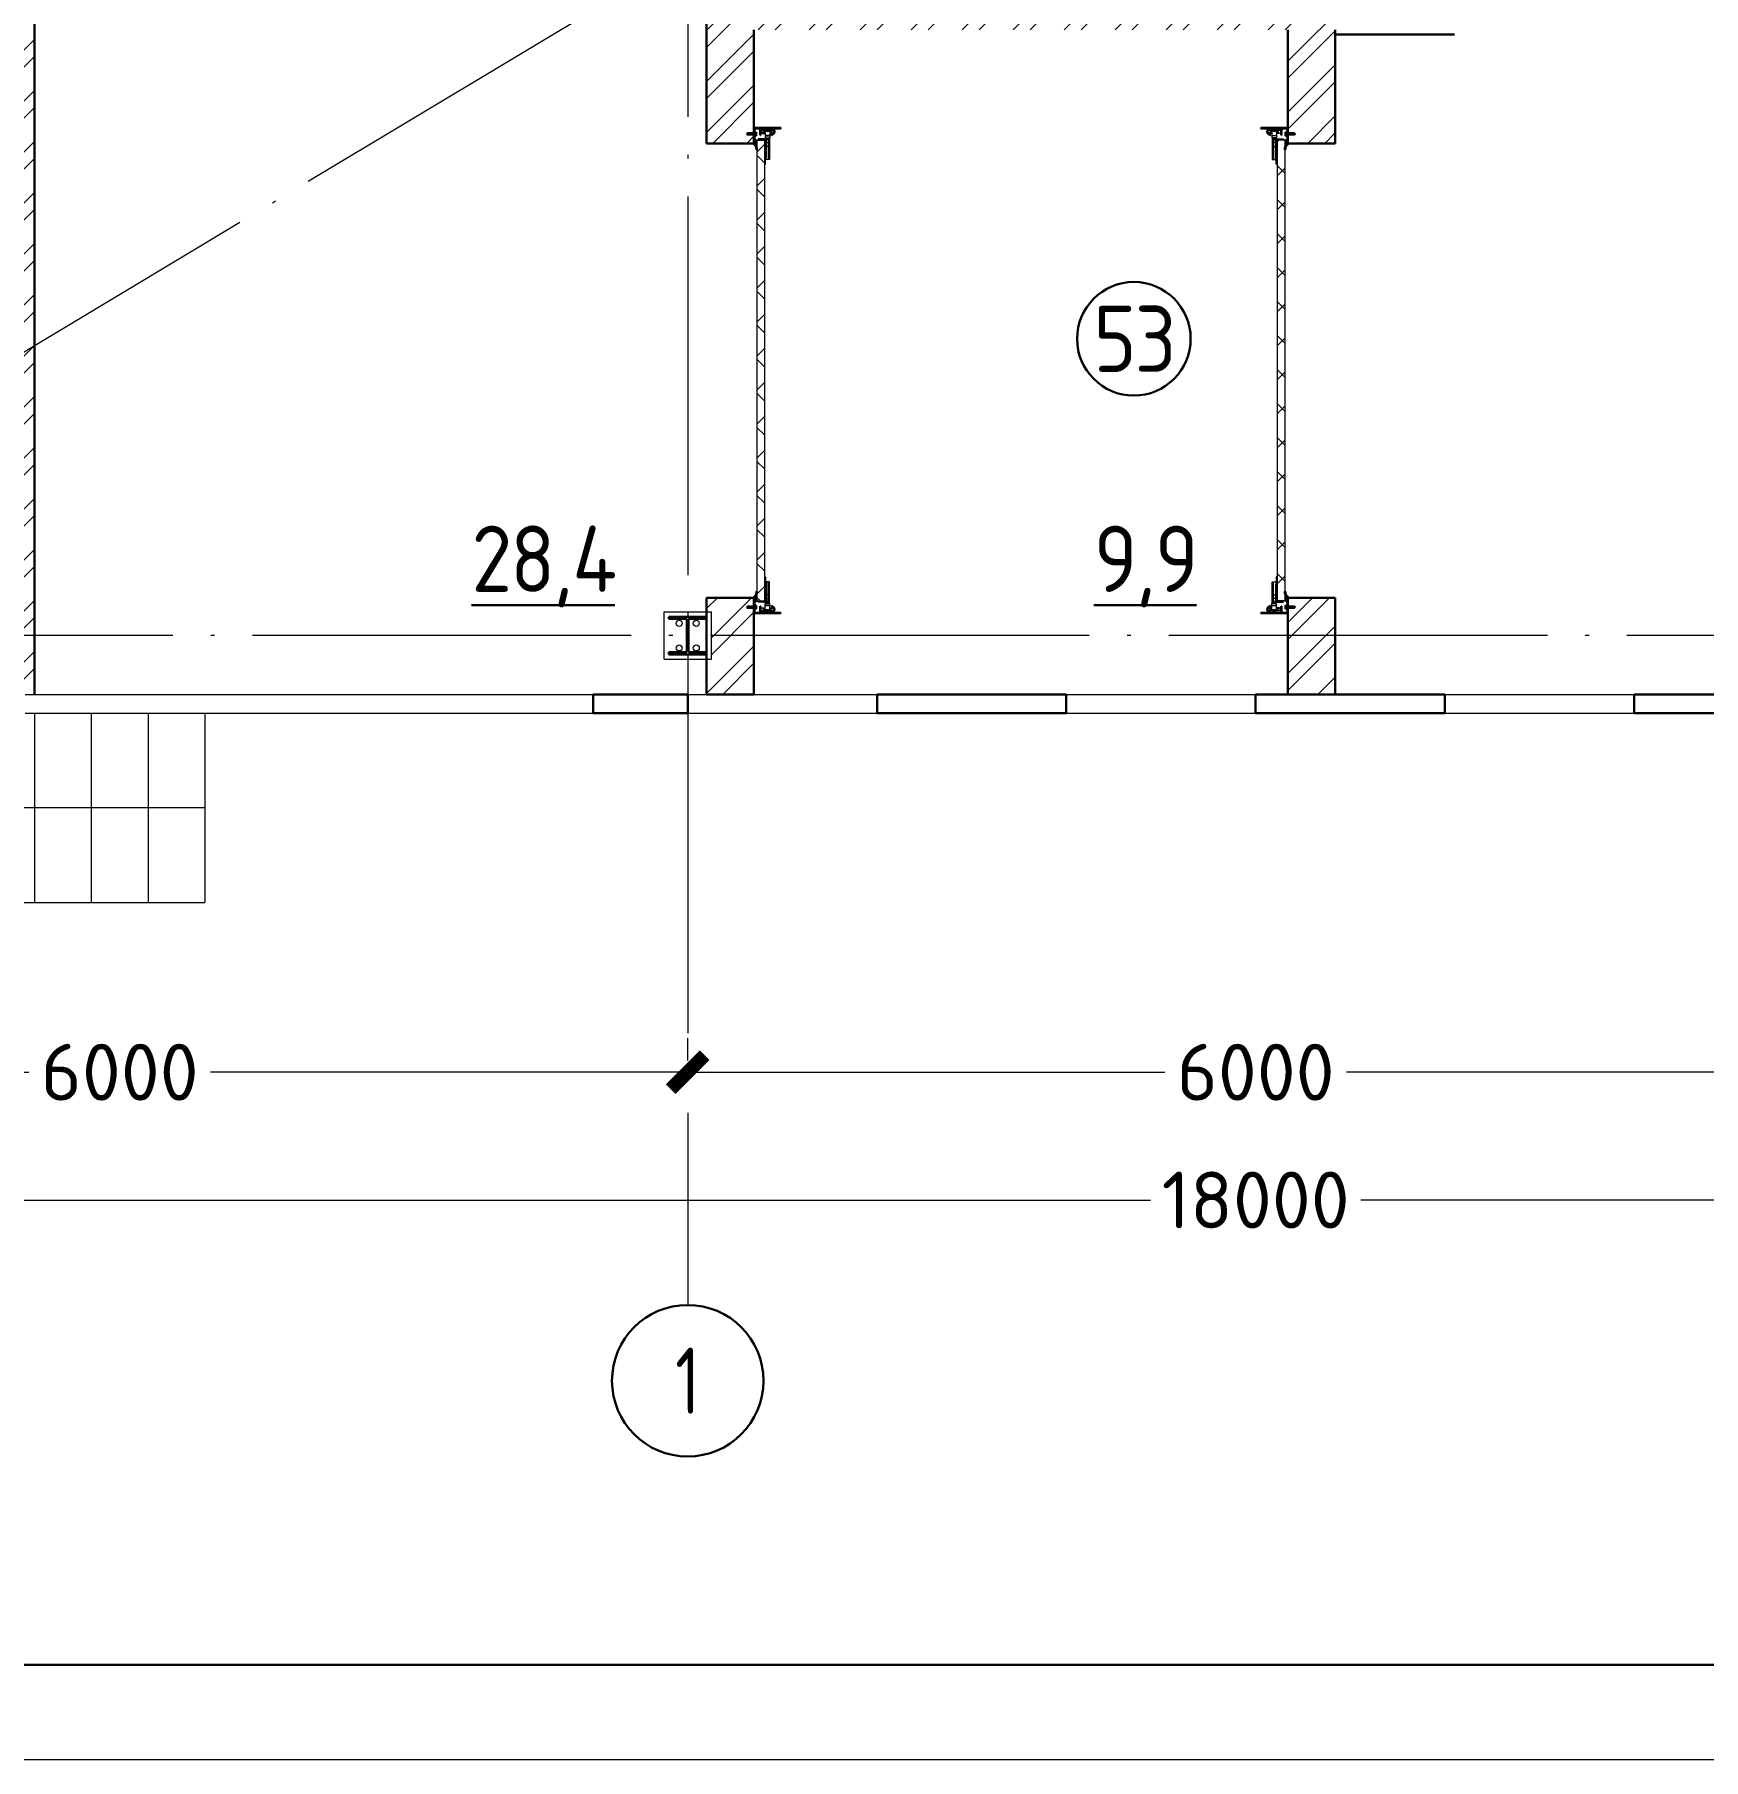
# Model space of a CAD drawing. Extents: x -965262 to 1142518, y -357520 to 71675.
# Drawn here: x -66927 to -58112, y -240088 to -230977 of the extents above; entities that cross this region are included whole.
import ezdxf

# ---------------------------------------------------------------- set-up
doc = ezdxf.new("R2010")
doc.units = 0
doc.header["$LTSCALE"] = 10
doc.linetypes.add('DOTE', pattern=[2.42, 2, -0.2, 0.02, -0.2])
doc.layers.get('0').update_dxf_attribs({"linetype": 'CONTINUOUS', "lineweight": 30})
doc.layers.get('Defpoints').update_dxf_attribs({"linetype": 'CONTINUOUS'})
doc.layers.add('DOTE', color=7, linetype='DOTE', lineweight=9)
doc.styles.add('GOST 2.304', font='isocpeur.ttf', dxfattribs={"width": 0.75, "height": 250})
doc.styles.add('GOST-2.304_Type-B', font='isocpeur.ttf', dxfattribs={"width": 0.9})
doc.styles.get("Standard").update_dxf_attribs({"font": 'isocpeur.ttf', "height": 300})
doc.dimstyles.get("Standard").update_dxf_attribs({"dimscale": 100, "dimtxt": 300, "dimasz": 1.8, "dimexe": 1.8, "dimexo": 0.625, "dimgap": 0.9, "dimtad": 0, "dimdec": 0, "dimzin": 0, "dimdsep": 46, "dimtxsty": 'Standard', "dimblk": 'ARCHTICK', "dimcen": 0.9, "dimclrd": 256, "dimclre": 256, "dimclrt": 256, "dimadec": 0, "dimazin": 0, "dimtfac": 1, "dimtdec": 0, "dimtofl": 0, "dimtmove": 0, "dimatfit": 3, "dimfxl": 1, "dimtolj": 1, "dimtzin": 0, "dimlwd": 15, "dimlwe": 15, "dimarcsym": 0})
pattern_1 = [(225, (-60336.41, -234031.22), (89.8026, -89.8026), []), (315, (-60336.41, -234031.22), (89.8026, 89.8026), [])]

# ---------------------------------------------------------------- blocks, each defined once
blk = doc.blocks.new('MC2#1')
at = {"lineweight": 15}
for p, q in [((-47725, -10175), (-47475, -10175)), ((-47725, -10425), (-47725, -10175)), ((-47475, -10425), (-47475, -10175)), ((-47725, -10425), (-47475, -10425))]:
    blk.add_line(p, q, dxfattribs=at)
for p, q in [((-47700, -10200), (-47500, -10200)), ((-47700, -10212), (-47700, -10200)), ((-47500, -10212), (-47500, -10200)), ((-47700, -10212), (-47604, -10212)), ((-47604, -10388), (-47604, -10212)), ((-47596, -10388), (-47596, -10212)), ((-47596, -10212), (-47500, -10212)), ((-47700, -10400), (-47700, -10388)), ((-47700, -10388), (-47604, -10388)), ((-47700, -10400), (-47500, -10400)), ((-47596, -10388), (-47500, -10388)), ((-47500, -10400), (-47500, -10388))]:
    blk.add_line(p, q)
for centre, major_axis, start_param, end_param in [((-47645, -10235), (-11.3, -11.3), 0.785398, 7.068583), ((-47555, -10235), (-11.3, -11.3), 0.785398, 7.068583), ((-47645, -10365), (-11.3, 11.3), 2.356194490191857, 8.639379797371443), ((-47555, -10365), (-11.3, 11.3), 2.356194490191857, 8.639379797371443)]:
    blk.add_ellipse(centre, major_axis=major_axis, ratio=1, start_param=start_param, end_param=end_param, dxfattribs=at)
blk = doc.blocks.new('anchor.bolt')
for p, q in [((-0.07, 0), (-0.07, -0.72)), ((0.07, 0), (0.07, -0.06)), ((-0.1, -0.04), (-0.07, -0.03)), ((-0.1, -0.04), (0.09, -0.06)), ((0.07, -0.07), (-0.1, -0.04)), ((-0.1, -0.11), (-0.07, -0.1)), ((-0.1, -0.11), (0.09, -0.13)), ((0.07, -0.14), (-0.1, -0.11)), ((-0.1, -0.18), (-0.07, -0.17)), ((-0.1, -0.18), (0.09, -0.2)), ((0.07, -0.21), (-0.1, -0.18)), ((-0.1, -0.25), (-0.07, -0.24)), ((-0.1, -0.25), (0.09, -0.27)), ((0.07, -0.28), (-0.1, -0.25)), ((-0.1, -0.32), (-0.07, -0.31)), ((-0.1, -0.32), (0.09, -0.34)), ((0.07, -0.35), (-0.1, -0.32)), ((-0.1, -0.39), (-0.07, -0.38)), ((-0.1, -0.39), (0.09, -0.41)), ((0.07, -0.42), (-0.1, -0.39)), ((-0.1, -0.46), (-0.07, -0.45)), ((-0.1, -0.46), (0.09, -0.48)), ((0.07, -0.49), (-0.1, -0.46)), ((-0.1, -0.53), (-0.07, -0.52)), ((-0.1, -0.53), (0.09, -0.55)), ((0.07, -0.56), (-0.1, -0.53)), ((-0.09, -0.6), (-0.07, -0.59)), ((-0.09, -0.6), (0.09, -0.62)), ((0.07, -0.63), (-0.09, -0.6)), ((-0.07, -0.72), (0, -0.8)), ((-0.04, -0.62), (-0.06, -0.63)), ((-0.06, -0.64), (-0.06, -0.63)), ((-0.06, -0.73), (-0.06, -0.64)), ((0, -0.79), (-0.06, -0.73)), ((-0.01, -0.63), (-0.04, -0.62)), ((-0.03, -0.63), (0, -0.79)), ((-0.03, -0.63), (0.01, -0.78)), ((-0.02, -0.63), (0.01, -0.77)), ((-0.01, -0.63), (0.02, -0.76)), ((0.03, -0.69), (-0.01, -0.63)), ((0, -0.64), (0.03, -0.75)), ((0, -0.8), (0.07, -0.72)), ((0, -0.79), (0.03, -0.74)), ((0.01, -0.66), (0.03, -0.74)), ((0.03, -0.74), (0.03, -0.69)), ((0.07, -0.06), (0.09, -0.06)), ((0.09, -0.06), (0.07, -0.07)), ((0.07, -0.07), (0.07, -0.13)), ((0.07, -0.13), (0.09, -0.13)), ((0.09, -0.13), (0.07, -0.14)), ((0.07, -0.14), (0.07, -0.2)), ((0.07, -0.2), (0.09, -0.2)), ((0.09, -0.2), (0.07, -0.21)), ((0.07, -0.21), (0.07, -0.27)), ((0.07, -0.27), (0.09, -0.27)), ((0.09, -0.27), (0.07, -0.28)), ((0.07, -0.28), (0.07, -0.34)), ((0.07, -0.33), (0.09, -0.34)), ((0.09, -0.34), (0.07, -0.35)), ((0.07, -0.35), (0.07, -0.41)), ((0.07, -0.4), (0.09, -0.41)), ((0.09, -0.41), (0.07, -0.42)), ((0.07, -0.42), (0.07, -0.48)), ((0.07, -0.47), (0.09, -0.48)), ((0.09, -0.48), (0.07, -0.49)), ((0.07, -0.49), (0.07, -0.55)), ((0.07, -0.55), (0.09, -0.55)), ((0.09, -0.55), (0.07, -0.56)), ((0.07, -0.56), (0.07, -0.62)), ((0.09, -0.62), (0.07, -0.63)), ((0.07, -0.62), (0.09, -0.62)), ((0.07, -0.63), (0.07, -0.72))]:
    blk.add_line(p, q)
blk.add_arc((0.16, -0.64), 0.222, 187.9982, 219.836)
blk = doc.blocks.new('Крепеж_ворот')
at = {"lineweight": 15}
h = blk.add_hatch(dxfattribs=at)
h.set_pattern_fill('ANSI31', color=256, scale=2, angle=180)
h.set_pattern_definition([(225, (746089.599, 74802.7244), (4.49013, -4.49013), [])])
h.paths.add_polyline_path([(746087.1, 74804.1), (746087.1, 74801.6), (746091.1, 74801.6), (746094.2, 74801.9), (746094.2, 74804.1)], flags=17)
h.paths.add_polyline_path([(746116.4, 74801.6, 0.165118), (746119.9, 74802.8), (746124.2, 74806.1, -0.301689), (746131.4, 74806.6), (746134.8, 74804.7, 0.130081), (746137.5, 74803.9), (746142.2, 74803.9), (746142.2, 74806.4), (746137.5, 74806.4, -0.130081), (746136, 74806.9), (746132.6, 74808.8, 0.301689), (746122.7, 74808.1), (746118.3, 74804.7, -0.165112), (746116.4, 74804.1), (746064.1, 74804.1, -0.414223), (746061, 74807.2), (746061, 74868.5), (746059.4, 74868.5), (746059.4, 74868.8), (746059.4, 74869.5), (746059.4, 74870.5), (746059.4, 74870.7), (746059.4, 74871.7), (746059.4, 74872.2), (746059.4, 74873.2), (746059.4, 74873.9), (746059.4, 74874.7), (746059.4, 74875.6), (746059.4, 74876.1), (746059.4, 74877.1), (746059.4, 74877.4), (746059.4, 74878.3), (746059.4, 74879.1), (746059.4, 74879.4), (746061, 74879.4), (746061, 74944.5), (746058.5, 74944.5), (746058.5, 74807.2, 0.41422), (746064.1, 74801.6)])
h = blk.add_hatch(dxfattribs=at)
h.set_pattern_fill('ANSI31', color=256, scale=2, angle=90)
h.set_pattern_definition([(135, (736343.8085, 75928.334), (-4.490128, -4.490128), [])])
edge = h.paths.add_edge_path()
edge.add_ellipse((746065.1, 74838.4), major_axis=(-1.67, 1.67), ratio=1, start_angle=45, end_angle=135, ccw=False)
edge.add_line((746062.7, 74838.4), (746062.7, 74868.5))
edge.add_line((746062.7, 74868.5), (746061, 74868.5))
edge.add_line((746061, 74868.5), (746061, 74838.4))
edge.add_ellipse((746065.1, 74838.4), major_axis=(-2.89, 2.89), ratio=1, start_angle=45, end_angle=135)
edge.add_line((746065.1, 74834.3), (746096.6, 74834.3))
edge.add_line((746096.6, 74834.3), (746096.6, 74836))
edge.add_line((746096.6, 74836), (746065.1, 74836))
edge = h.paths.add_edge_path()
edge.add_ellipse((746065.1, 74890.2), major_axis=(2.89, 2.89), ratio=1, start_angle=106, end_angle=135)
edge.add_line((746061, 74890.2), (746061, 74879.4))
edge.add_line((746061, 74879.4), (746062.7, 74879.4))
edge.add_line((746062.7, 74879.4), (746062.7, 74890.4))
edge.add_ellipse((746065.1, 74890.2), major_axis=(-1.67, 1.67), ratio=1, start_angle=16, end_angle=45, ccw=False)
edge.add_line((746063, 74891.3), (746069.9, 74903.7))
edge.add_ellipse((746079.1, 74898.6), major_axis=(7.45, 7.45), ratio=1, start_angle=-3, end_angle=106, ccw=False)
edge.add_line((746086.9, 74905.7), (746097.5, 74893.9))
edge.add_line((746097.5, 74893.9), (746098.8, 74895.1))
edge.add_line((746098.8, 74895.1), (746088.2, 74906.8))
edge.add_ellipse((746079.1, 74898.6), major_axis=(8.67, 8.67), ratio=1, start_angle=-3, end_angle=106)
edge.add_line((746068.4, 74904.5), (746061.5, 74892.1))
h = blk.add_hatch(color=256, dxfattribs=at)
h.dxf.hatch_style = 1
h.paths.add_polyline_path([(746145.9, 74808.8), (746142.6, 74809.8, 0.10613), (746142.5, 74809.9), (746136.4, 74809.3, -0.181324), (746135.1, 74809.6, 0.335683), (746120.2, 74809.1, -0.119126), (746118.6, 74808.6, 0.371631), (746118, 74808.1), (746117.9, 74807.6, 0.451909), (746118.5, 74806.9, 0.124341), (746121, 74807.6, -0.343618), (746134.1, 74808.2, 0.181324), (746136.5, 74807.6), (746142.5, 74808.2, -0.110452), (746142.6, 74808.2), (746147.2, 74806.6, -0.710497), (746147.2, 74805.5), (746142.6, 74803.9), (746135.7, 74803.9, -0.178994), (746132.7, 74805, 0.369834), (746129.7, 74805, -0.178993), (746126.6, 74803.9), (746122.2, 74803.9, 0.120709), (746121.9, 74803.8), (746119.7, 74802.7, -0.017147), (746119.4, 74802.4, 0.538795), (746119.6, 74802.2), (746127.3, 74802.2, 0.207608), (746130.7, 74803.7, -0.433918), (746131.6, 74803.7, 0.207608), (746135.1, 74802.2), (746142.5, 74802.2, 0.079707), (746142.6, 74802.2), (746147.7, 74803.9, 0.461502), (746149, 74807.1, -0.250825), (746149.1, 74807.6, -0.128039), (746173.1, 74815.5, 0.416657), (746173.7, 74816.2), (746173.6, 74816.9, 0.409849), (746173, 74817.5, 0.127248)])
for p, q in [((746058.5, 74807.2), (746058.5, 74944.5)), ((746058.5, 74944.5), (746061, 74944.5)), ((746061, 74879.4), (746061, 74944.5)), ((746061, 74879.4), (746061, 74890.2)), ((746068.4, 74904.5), (746061.5, 74892.1)), ((746062.7, 74838.4), (746062.7, 74890.2)), ((746069.9, 74903.7), (746063, 74891.3)), ((746086.9, 74905.7), (746097.5, 74893.9)), ((746088.2, 74906.8), (746098.8, 74895.1)), ((746097.5, 74893.9), (746098.8, 74895.1)), ((746059.4, 74879.4), (746062.7, 74879.4)), ((746059.4, 74868.5), (746059.4, 74879.4)), ((746059.4, 74868.5), (746062.7, 74868.5)), ((746061, 74807.2), (746061, 74868.5)), ((746061, 74838.4), (746061, 74868.5)), ((746063.6, 74883), (746062.7, 74883)), ((746063.6, 74864.9), (746062.7, 74864.9)), ((746063.6, 74883), (746063.6, 74873.9)), ((746067.2, 74880.2), (746063.6, 74883)), ((746063.6, 74873.9), (746063.6, 74864.9)), ((746067.2, 74867.6), (746063.6, 74864.9)), ((746064.1, 74875.1), (746064.1, 74872.8)), ((746064.1, 74804.1), (746116.4, 74804.1)), ((746064.1, 74801.6), (746116.4, 74801.6)), ((746096.6, 74836), (746065.1, 74836)), ((746096.6, 74834.3), (746065.1, 74834.3)), ((746067.2, 74880.2), (746067.2, 74875.1)), ((746067.2, 74872.8), (746067.2, 74867.6)), ((746079, 74805.9), (746102.4, 74805.9)), ((746079, 74805.9), (746079, 74804.1)), ((746079, 74804.1), (746102.4, 74804.1)), ((746082.5, 74814.1), (746081.2, 74813.3)), ((746081.2, 74813.3), (746081.2, 74805.9)), ((746098.9, 74814.1), (746082.5, 74814.1)), ((746085.9, 74813.3), (746085.9, 74805.9)), ((746095.4, 74813.3), (746095.4, 74805.9)), ((746096.6, 74834.3), (746096.6, 74836)), ((746098.9, 74814.1), (746100.1, 74813.3)), ((746100.1, 74813.3), (746100.1, 74805.9)), ((746102.4, 74805.9), (746102.4, 74804.1)), ((746118.3, 74804.7), (746122.7, 74808.1)), ((746119.9, 74802.8), (746124.2, 74806.1)), ((746134.8, 74804.7), (746131.4, 74806.6)), ((746136, 74806.9), (746132.6, 74808.8)), ((746142.2, 74806.4), (746137.5, 74806.4)), ((746137.5, 74803.9), (746142.2, 74803.9)), ((746142.2, 74806.4), (746142.2, 74803.9)), ((746142.2, 74803.9), (746142.2, 74806.4)), ((746142.6, 74803.9), (746147.2, 74805.5)), ((746142.6, 74802.2), (746147.7, 74803.9)), ((746173.6, 74816.9), (746173.7, 74816.2))]:
    blk.add_line(p, q)
for p, q in [((746073.1, 74841.7), (746073.1, 74905.2)), ((746073.1, 74895.8), (746076.7, 74892.3)), ((746076.8, 74885.6), (746076.8, 74892)), ((746081.4, 74897.6), (746081.4, 74886.4)), ((746087.4, 74898), (746081.7, 74897.9)), ((746087.4, 74899.5), (746087.4, 74898)), ((746087.4, 74885.6), (746087.4, 74898)), ((746061, 74879.4), (746061, 74881.3)), ((746061, 74833.9), (746061, 74868.5)), ((746062.7, 74883), (746062.7, 74873.9)), ((746062.7, 74873.9), (746062.7, 74864.9)), ((746073.1, 74851), (746076.7, 74854.6)), ((746074.3, 74885.9), (746074.3, 74861)), ((746074.3, 74879.9), (746075.7, 74879.9)), ((746074.3, 74867), (746075.7, 74867)), ((746076.9, 74873.4), (746075.7, 74879.9)), ((746075.7, 74879.9), (746075.7, 74867)), ((746076.9, 74873.4), (746075.7, 74867)), ((746076, 74885.9), (746076, 74882.6)), ((746076, 74864.3), (746076, 74861)), ((746076.2, 74882.6), (746076.2, 74885.6)), ((746076.2, 74885.6), (746076.8, 74885.6)), ((746076.2, 74864.3), (746076.2, 74882.6)), ((746076.2, 74864.3), (746076.2, 74861.3)), ((746076.2, 74861.3), (746076.8, 74861.3)), ((746076.8, 74861.3), (746076.8, 74854.9)), ((746081.4, 74849.3), (746081.4, 74860.5)), ((746087.4, 74848.8), (746081.7, 74848.9)), ((746082.1, 74885.6), (746087.4, 74885.6)), ((746082.1, 74861.3), (746087.4, 74861.3)), ((746087.4, 74885.6), (746098.3, 74885.6)), ((746087.4, 74848.7), (746087.4, 74861.3)), ((746087.4, 74861.3), (746098.3, 74861.3)), ((746087.4, 74847.4), (746087.4, 74848.8)), ((746098.7, 74885.2), (746098.7, 74882.6)), ((746098.7, 74882.6), (746098.7, 74864.3)), ((746098.7, 74881.6), (746099.8, 74881.6)), ((746098.7, 74865.3), (746099.8, 74865.3)), ((746098.7, 74861.6), (746098.7, 74864.3)), ((746099.8, 74861.2), (746099.8, 74885.7)), ((746099.8, 74885.7), (746110.3, 74885.7)), ((746099.8, 74861.2), (746110.3, 74861.2)), ((746110.3, 74861.2), (746110.3, 74885.7)), ((746110.3, 74881.5), (746224.7, 74881.5)), ((746110.3, 74865.4), (746212.5, 74865.4)), ((746113.8, 74877.2), (746224.7, 74877.2)), ((746250.5, 74858.8), (746250.5, 74862.8))]:
    blk.add_line(p, q, dxfattribs=at)
at = {"lineweight": 15, "ltscale": 0.5}
for p, q in [((746076, 74885.9), (746074.3, 74885.9)), ((746076, 74861), (746074.3, 74861))]:
    blk.add_line(p, q, dxfattribs=at)
at = {"lineweight": 15, "extrusion": (-1.7375e-14, 1, 0)}
for p, q in [((746112.7, 74883.6), (746224.7, 74883.6)), ((746112.7, 74863.2), (746112.7, 74883.6)), ((746112.7, 74863.2), (746135.6, 74863.2)), ((746116.7, 74856.9), (746116.7, 74828.9)), ((746117.3, 74826.3), (746119, 74822.8)), ((746119, 74822.8), (746122.6, 74824.6)), ((746120.8, 74856.9), (746120.8, 74828.9)), ((746122.6, 74824.6), (746120.9, 74828)), ((746122.6, 74863.2), (746122.6, 74862.8)), ((746250.5, 74862.8), (746122.6, 74862.8)), ((746250.5, 74858.8), (746122.6, 74858.8)), ((746123.8, 74840), (746123.8, 74848.8)), ((746135.6, 74881.9), (746156.6, 74881.9)), ((746135.6, 74863.2), (746135.6, 74881.9)), ((746156.6, 74881.9), (746156.6, 74863.2)), ((746156.6, 74863.2), (746212.5, 74863.2))]:
    blk.add_line(p, q, dxfattribs=at)
at = {"lineweight": 15, "ltscale": 0.5, "extrusion": (-1.7375e-14, 1, 0)}
for p, q in [((746112.7, 74879.5), (746224.7, 74879.5)), ((746135.6, 74865.8), (746112.7, 74865.8)), ((746114.9, 74871.2), (746120.4, 74871.2)), ((746120.8, 74856.9), (746116.7, 74856.9)), ((746117.2, 74851.9), (746116.7, 74853.9)), ((746120.8, 74840.1), (746116.7, 74840.1)), ((746117.2, 74836.9), (746116.7, 74835)), ((746120.8, 74829.2), (746116.7, 74829.2)), ((746119.8, 74839), (746119.8, 74849.8)), ((746123.8, 74847.8), (746119.8, 74847.8)), ((746123.8, 74841), (746119.8, 74841)), ((746122.6, 74868.9), (746122.6, 74863.2)), ((746122.6, 74862.8), (746122.6, 74858.8)), ((746139.7, 74862.8), (746139.7, 74858.8)), ((746152.5, 74862.8), (746152.5, 74858.8)), ((746212.5, 74865.8), (746156.6, 74865.8)), ((746173.5, 74862.8), (746173.5, 74858.8))]:
    blk.add_line(p, q, dxfattribs=at)
at = {"lineweight": 15, "extrusion": (-2.77556e-16, -1, 0)}
for p, q in [((746224.7, 74865.6), (746113.8, 74865.6)), ((746128, 74865.6), (746128, 74863.3)), ((746137.6, 74865.6), (746137.6, 74863.3)), ((746164.4, 74865.6), (746164.4, 74863.3)), ((746174, 74865.6), (746174, 74863.3)), ((746200.8, 74865.6), (746200.8, 74863.3)), ((746210.4, 74865.6), (746210.4, 74863.3)), ((746224.7, 74883.6), (746224.7, 74863.3))]:
    blk.add_line(p, q, dxfattribs=at)
at = {"extrusion": (-1, -4.26669e-14, 0)}
for p, q in [((746117.9, 74807.6), (746118, 74808.1)), ((746136.4, 74809.3), (746142.5, 74809.9)), ((746142.5, 74808.2), (746136.5, 74807.6)), ((746142.6, 74809.8), (746145.9, 74808.8)), ((746147.2, 74806.6), (746142.6, 74808.2))]:
    blk.add_line(p, q, dxfattribs=at)
at = {"extrusion": (-1, -4.2422e-14, 1.22461e-16)}
for p, q in [((746119.5, 74802.5), (746121.9, 74803.8)), ((746127.3, 74802.2), (746119.6, 74802.2)), ((746122.2, 74803.9), (746126.6, 74803.9)), ((746142.5, 74802.2), (746135.1, 74802.2)), ((746135.7, 74803.9), (746142.5, 74803.9))]:
    blk.add_line(p, q, dxfattribs=at)
at = {"lineweight": 15}
for centre, radius, start, end in [((746079.1, 74899.5), 8.28, 0, 136.00967), ((746076.4, 74892), 0.375, 0, 45), ((746081.8, 74897.6), 0.375, 91, 180), ((746079.1, 74847.4), 8.28, 223.99033, 0), ((746077, 74882.6), 0.956, 180, 270), ((746077, 74864.3), 0.956, 90, 180), ((746077, 74882.6), 0.75, 180, 270), ((746077, 74864.3), 0.75, 90, 180), ((746076.4, 74854.9), 0.375, 315, 0), ((746082.1, 74886.4), 0.75, 180, 270), ((746082.1, 74860.5), 0.75, 90, 180), ((746081.8, 74849.3), 0.375, 180, 269), ((746098.3, 74885.2), 0.375, 0, 90), ((746098.3, 74861.6), 0.375, 270, 0), ((746122.6, 74856.9), 5.92, 90, 180), ((746122.6, 74828.9), 5.92, 180, 199.64644), ((746122.6, 74856.9), 1.87, 90, 180), ((746128.6, 74855.4), 8.15, 194.99861, 233.92136), ((746128.6, 74833.4), 8.15, 126.07864, 165.00139), ((746122.6, 74828.9), 1.87, 180, 185.53127)]:
    blk.add_arc(centre, radius, start, end, dxfattribs=at)
for centre, radius, start, end in [((746064.1, 74807.2), 5.62, 180, 270), ((746064.1, 74807.2), 3.11, 180, 270), ((746082.1, 74803.7), 10.4, 68.27529, 87.87816), ((746090.7, 74797.9), 16.2, 73.30599, 107.29197), ((746099.2, 74803.7), 10.4, 92.12184, 111.72471), ((746116.4, 74807.2), 3.11, 270, 307.50429), ((746116.4, 74807.2), 5.62, 270, 307.50429), ((746118.5, 74807.5), 0.586, 173.27112, 270.54696), ((746118.6, 74808), 0.586, 91.72469, 173.27112), ((746118.5, 74812.1), 5.21, 270.54696, 298.89834), ((746118.4, 74812.1), 3.52, 271.72469, 298.89834), ((746128, 74799.4), 12.4, 54.89026, 129.11428), ((746128, 74799.4), 10.7, 54.89026, 130.74476), ((746128.2, 74801), 8.97, 60.35337, 127.50429), ((746128.2, 74801), 8.97, 60.35337, 127.50429), ((746128.2, 74801), 8.97, 60.35337, 127.50429), ((746128.2, 74801), 6.46, 60.35337, 127.50429), ((746136.2, 74811.1), 3.54, 234.89026, 276), ((746137.5, 74809.6), 5.62, 240.35337, 270), ((746136.2, 74811.1), 1.86, 234.89026, 276), ((746137.5, 74809.6), 3.11, 240.35337, 270), ((746142.5, 74809.6), 0.292, 71.76748, 96), ((746142.5, 74807.9), 0.292, 70.78733, 96), ((746176.2, 74760.8), 56.8, 93.28053, 122.28779), ((746147, 74806), 0.562, 289.21267, 70.78733), ((746147, 74806), 2.25, 288.22907, 27.3228), ((746149.6, 74807.3), 0.586, 151, 207.3228), ((746176.3, 74765.4), 50.3, 93.65928, 122.84475), ((746173, 74816.9), 0.6, 4.13569, 93.28053), ((746173.1, 74816.1), 0.6, 273.65928, 4.13569)]:
    blk.add_arc(centre, radius, start, end)
at = {"lineweight": 15, "ltscale": 0.5}
for centre, radius, start, end in [((746119.4, 74852.5), 2.25, 195, 270), ((746119.4, 74836.4), 2.25, 90, 165), ((746119.4, 74849.8), 0.375, 0, 90), ((746119.4, 74839), 0.375, 270, 0)]:
    blk.add_arc(centre, radius, start, end, dxfattribs=at)
at = {"extrusion": (-1.22461e-16, -5.20252e-30, -1)}
for centre, radius, start, end in [((-746119.6, 74802.4), 0.187, 270, 62.46874), ((-746122.2, 74803.3), 0.586, 62.46874, 90), ((-746126.6, 74808.6), 4.69, 229.40766, 270), ((-746127.3, 74806.9), 4.69, 223.08626, 270), ((-746131.2, 74803.2), 2.32, 49.40766, 130.59234), ((-746131.2, 74803.2), 0.637, 43.08626, 136.91374), ((-746135.1, 74806.9), 4.69, 270, 316.91374), ((-746135.7, 74808.6), 4.69, 270, 310.59234), ((-746142.5, 74804.2), 0.292, 250.78733, 270), ((-746142.5, 74802.5), 0.292, 251.77093, 270)]:
    blk.add_arc(centre, radius, start, end, dxfattribs=at)
at = {"extrusion": (0, 0, -1)}
for centre, major_axis, start_param, end_param in [((746065.1, 74890.2), (2.89, 2.89), 3.926991, 4.433136), ((746065.1, 74890.2), (-1.67, 1.67), 5.497787, 6.003933), ((746079.1, 74898.6), (8.67, 8.67), 4.433136, 6.335545), ((746079.1, 74898.6), (7.45, 7.45), 4.433136, 6.335545), ((746065.1, 74838.4), (-2.89, 2.89), 3.926991, 5.497787), ((746065.1, 74838.4), (-1.67, 1.67), 3.926991, 5.497787)]:
    blk.add_ellipse(centre, major_axis=major_axis, ratio=1, start_param=start_param, end_param=end_param, dxfattribs=at)
for points in [[(746067.2, 74875.1), (746065.9, 74875.1), (746064.1, 74875.1)], [(746064.1, 74872.8), (746065.9, 74872.8), (746067.2, 74872.8)]]:
    blk.add_rational_spline(points, [1, 1.01284142743, 1], degree=2)
at = {"lineweight": 15, "ltscale": 0.5}
for points, knots in [([(746114.9, 74871.2), (746114.7, 74871.2), (746114.4, 74871.2), (746113.8, 74871.5), (746113.6, 74871.6), (746113.2, 74872), (746113, 74872.3), (746112.8, 74872.8), (746112.7, 74873.1), (746112.7, 74873.4)], [0.37141352, 0.37141352, 0.37141352, 0.37141352, 0.39402571, 0.39402571, 0.41663789, 0.41663789, 0.43959523, 0.43959523, 0.46255257, 0.46255257, 0.46255257, 0.46255257]), ([(746122.6, 74868.9), (746122.6, 74869.2), (746122.6, 74869.5), (746122.3, 74870.1), (746122.2, 74870.3), (746121.8, 74870.7), (746121.5, 74870.9), (746121, 74871.1), (746120.7, 74871.2), (746120.4, 74871.2)], [0.28027447, 0.28027447, 0.28027447, 0.28027447, 0.30323181, 0.30323181, 0.32618916, 0.32618916, 0.34880134, 0.34880134, 0.37141352, 0.37141352, 0.37141352, 0.37141352])]:
    blk.add_open_spline(points, degree=3, knots=knots, dxfattribs=at)
at = {"lineweight": 15}
for points in [[(746117.1, 74826.9), (746117.1, 74826.7), (746117.2, 74826.5), (746117.3, 74826.3)], [(746120.9, 74828), (746120.9, 74828.2), (746120.8, 74828.5), (746120.8, 74828.7)]]:
    blk.add_open_spline(points, degree=3, dxfattribs=at)
at = {"xscale": -50.80000000000001, "yscale": 50.80000000000001, "zscale": 50.80000000000001}
blk.add_blockref('anchor.bolt', (746090.7, 74804.1), dxfattribs=at)
blk = doc.blocks.new('_ArchTick')
at = {"color": 0, "linetype": 'ByBlock', "lineweight": 0, "const_width": 0.4}
blk.add_lwpolyline([(-0.5, -0.5), (0.5, 0.5)], dxfattribs=at)
blk = doc.blocks.new('*D1419')
at = {"lineweight": 15, "transparency": 16777216}
for p, q in [((-63477.4, -236395.2), (-63477.4, -236277.7)), ((-57477.4, -236395.2), (-57477.4, -236277.7)), ((-63477.4, -236457.7), (-60957.4, -236457.7)), ((-57477.4, -236457.7), (-59997.4, -236457.7))]:
    blk.add_line(p, q, dxfattribs=at)
at = {"layer": 'Defpoints', "color": 0, "lineweight": 15, "transparency": 16777216}
for p in [(-63477.4, -236457.7), (-63477.4, -236457.7), (-57477.4, -236457.7)]:
    blk.add_point(p, dxfattribs=at)
at = {"lineweight": 15, "transparency": 16777216, "xscale": 180, "yscale": 180, "zscale": 180, "rotation": 180}
blk.add_blockref('_ArchTick', (-63477.4, -236457.7), dxfattribs=at)
at = {"lineweight": 15, "transparency": 16777216, "xscale": 180, "yscale": 180, "zscale": 180}
blk.add_blockref('_ArchTick', (-57477.4, -236457.7), dxfattribs=at)
at = {"lineweight": 15, "transparency": 16777216, "insert": (-60477.4, -236457.7), "char_height": 300, "attachment_point": 5}
blk.add_mtext('\\A1;6000', dxfattribs=at)
blk = doc.blocks.new('*D1420')
at = {"lineweight": 15, "transparency": 16777216}
for p, q in [((-69477.4, -236395.2), (-69477.4, -236277.7)), ((-63477.4, -236395.2), (-63477.4, -236277.7)), ((-69477.4, -236457.7), (-66957.4, -236457.7)), ((-63477.4, -236457.7), (-65997.4, -236457.7))]:
    blk.add_line(p, q, dxfattribs=at)
at = {"layer": 'Defpoints', "color": 0, "lineweight": 15, "transparency": 16777216}
for p in [(-69477.4, -236457.7), (-69477.4, -236457.7), (-63477.4, -236457.7)]:
    blk.add_point(p, dxfattribs=at)
at = {"lineweight": 15, "transparency": 16777216, "xscale": 180, "yscale": 180, "zscale": 180, "rotation": 180}
blk.add_blockref('_ArchTick', (-69477.4, -236457.7), dxfattribs=at)
at = {"lineweight": 15, "transparency": 16777216, "xscale": 180, "yscale": 180, "zscale": 180}
blk.add_blockref('_ArchTick', (-63477.4, -236457.7), dxfattribs=at)
at = {"lineweight": 15, "transparency": 16777216, "insert": (-66477.4, -236457.7), "char_height": 300, "attachment_point": 5}
blk.add_mtext('\\A1;6000', dxfattribs=at)
blk = doc.blocks.new('*D1421')
at = {"lineweight": 15, "transparency": 16777216}
for p, q in [((-69477.4, -237070.4), (-69477.4, -236952.9)), ((-51477.4, -237070.4), (-51477.4, -236952.9)), ((-69477.4, -237132.9), (-61032.4, -237132.9)), ((-51477.4, -237132.9), (-59922.4, -237132.9))]:
    blk.add_line(p, q, dxfattribs=at)
at = {"layer": 'Defpoints', "color": 0, "lineweight": 15, "transparency": 16777216}
for p in [(-69477.4, -237132.9), (-51477.4, -237132.9), (-51477.4, -237132.9)]:
    blk.add_point(p, dxfattribs=at)
at = {"lineweight": 15, "transparency": 16777216, "xscale": 180, "yscale": 180, "zscale": 180, "rotation": 180}
blk.add_blockref('_ArchTick', (-69477.4, -237132.9), dxfattribs=at)
at = {"lineweight": 15, "transparency": 16777216, "xscale": 180, "yscale": 180, "zscale": 180}
blk.add_blockref('_ArchTick', (-51477.4, -237132.9), dxfattribs=at)
at = {"lineweight": 15, "transparency": 16777216, "insert": (-60477.4, -237132.9), "char_height": 300, "attachment_point": 5}
blk.add_mtext('\\A1;18000', dxfattribs=at)

msp = doc.modelspace()

# ---------------------------------------------------------------- hatches: boundary and pattern name
at = {"lineweight": 15}
h = msp.add_hatch(dxfattribs=at)
h.set_pattern_fill('ANSI32', scale=20, style=0)
h.set_pattern_definition([(45, (-488505.78, -304776.27), (-134.70384, 134.70384), []), (45, (-488415.98, -304776.27), (-134.70384, 134.70384), [])])
h.paths.add_polyline_path([(-66377.4, -222822.1), (-66677.4, -222822.1), (-66677.4, -223052.1), (-66377.4, -223052.1)])
h.paths.add_polyline_path([(-63677.4, -222822.1), (-63977.4, -222822.1), (-63977.4, -223052.1), (-63677.4, -223052.1)])
h.paths.add_polyline_path([(-66377.4, -226202.1), (-66677.4, -226202.1), (-66677.4, -226452.1), (-66377.4, -226452.1)])
h.paths.add_polyline_path([(-63677.4, -226202.1), (-63977.4, -226202.1), (-63977.4, -226452.1), (-63677.4, -226452.1)])
h.paths.add_polyline_path([(-63127.5, -233952), (-63377.5, -233952), (-63377.5, -234027.1), (-63352.4, -234027.1), (-63352.4, -234277.1), (-63377.5, -234277.1), (-63377.5, -234462.1), (-63127.5, -234462.1)])
h.paths.add_polyline_path([(-60057.4, -233952), (-60307.4, -233952), (-60307.4, -234462.1), (-60057.4, -234462.1)])
h.paths.add_polyline_path([(-66927.4, -226452.1), (-66677.4, -226452.1), (-66677.4, -226202.1), (-66927.4, -226202.1), (-66927.4, -223052.1), (-66677.4, -223052.1), (-66677.4, -222822.1), (-67177.4, -222822.1), (-67177.4, -222922.1), (-67177.4, -232477.1), (-67177.4, -234462.1), (-66927.4, -234462.1), (-66927.4, -230702.1)])
h.paths.add_polyline_path([(-63377.3, -230952.2), (-63377.3, -226452.1), (-63677.4, -226452.1), (-63677.4, -226202.1), (-63377.5, -226202.1), (-63377.4, -223052.1), (-63677.4, -223052.1), (-63677.4, -222822.1), (-63127.5, -222822.1), (-63127.5, -230702.1), (-60057.4, -230702), (-60057.4, -230952.2), (-63377.3, -230952.3)])
h.paths.add_polyline_path([(-60057.4, -231552), (-60307.4, -231552), (-60307.4, -230952), (-60057.4, -230952)])
h.paths.add_polyline_path([(-63127.5, -231552), (-63377.3, -231552), (-63377.3, -230952.2), (-63127.5, -230952.2)])
h = msp.add_hatch(dxfattribs=at)
h.set_pattern_fill('ANSI37', scale=40, angle=180)
h.set_pattern_definition(pattern_1)
h.paths.add_polyline_path([(-63071.6, -233968.4), (-63071.6, -234168.4), (-63111.6, -234168.4), (-63111.6, -233968.4)], flags=16)
h.paths.add_polyline_path([(-63071.6, -231535.7), (-63071.6, -234168.4), (-63111.6, -234168.4), (-63111.6, -231535.7)])
h = msp.add_hatch(dxfattribs=at)
h.set_pattern_fill('ANSI37', scale=40, angle=180)
h.set_pattern_definition(pattern_1)
h.paths.add_polyline_path([(-60363.3, -233968.4), (-60363.3, -234168.4), (-60323.3, -234168.4), (-60323.3, -233968.4)], flags=16)
h.paths.add_polyline_path([(-60363.3, -231535.7), (-60363.3, -234168.4), (-60323.3, -234168.4), (-60323.3, -231535.7)])

# ---------------------------------------------------------------- linework, layer by layer
at = {"color": 7}
for p, q in [((-63377.4, -226452.1, -1451.3), (-63377.3, -231552, -1451.3)), ((-66927.4, -234462.1, -1451.3), (-66927.4, -230702.1, -1451.3)), ((-63127.5, -230952.2, -1451.3), (-63127.5, -231552, -1451.3)), ((-60307.4, -231552, -1451.3), (-60307.4, -230952, -1451.3)), ((-60057.4, -231552, -1451.3), (-60057.4, -230952, -1451.3)), ((-63377.5, -231552, -1451.3), (-63127.5, -231552, -1451.3)), ((-60307.4, -231552, -1451.3), (-60057.4, -231552, -1451.3)), ((-63377.5, -233952, -1451.3), (-63377.5, -234462.1, -1451.3)), ((-63127.5, -233952, -1451.3), (-63377.5, -233952, -1451.3)), ((-63127.5, -233952, -1451.3), (-63127.5, -234462.1, -1451.3)), ((-60307.4, -234462.1, -1451.3), (-60307.4, -233952, -1451.3)), ((-60307.4, -233952, -1451.3), (-60057.4, -233952, -1451.3)), ((-60057.4, -234462.1, -1451.3), (-60057.4, -233952, -1451.3)), ((-63477.4, -234462.1, -4711.1), (-63477.4, -234562.1, -1451.3)), ((-63377.5, -234462.1, -1451.3), (-63127.5, -234462.1, -1451.3)), ((-62477.4, -234462.1, -3259.8), (-62477.4, -234562.1, 0)), ((-61477.4, -234462.1, -3081.2), (-61477.4, -234562.1, 178.6)), ((-60477.4, -234462.1, -3259.8), (-60477.4, -234562.1, 0)), ((-60307.4, -234462.1, -1451.3), (-60057.4, -234462.1, -1451.3)), ((-59477.4, -234462.1, -3259.8), (-59477.4, -234562.1, 0)), ((-58477.4, -234462.1, -6519.6), (-58477.4, -234562.1, -3259.8))]:
    msp.add_line(p, q, dxfattribs=at)
at = {"color": 7, "extrusion": (0, 0, -1)}
msp.add_line((-59427.4, -230977.2, -1686), (-60057.4, -230977.2, -1451.3), dxfattribs=at)
at = {"color": 7, "lineweight": 15}
for p, q in [((-63111.6, -231535.7, -1451.3), (-63111.6, -233968.4, -1451.3)), ((-63111.6, -231535.7, -1451.3), (-63071.6, -231535.7, -1451.3)), ((-63071.6, -231535.7, -1451.3), (-63071.6, -233968.4, -1451.3)), ((-60363.3, -231535.7, -1451.3), (-60363.3, -233968.4, -1451.3)), ((-60323.3, -231535.7, -1451.3), (-60363.3, -231535.7, -1451.3)), ((-60323.3, -231535.7, -1451.3), (-60323.3, -233968.4, -1451.3)), ((-63111.6, -233968.4, -1451.3), (-63071.6, -233968.4, -1451.3)), ((-60323.3, -233968.4, -1451.3), (-60363.3, -233968.4, -1451.3)), ((-66977.4, -234462.1, -3259.8), (-63977.4, -234462.1, -3259.8)), ((-63477.4, -234462.4, -1441.9), (-62477.4, -234462.4, 1817.8)), ((-61477.4, -234462.1, -3259.8), (-60477.4, -234462.1, -3259.8)), ((-59477.4, -234462.1, -3733.1), (-58477.4, -234462.1, -3259.8)), ((-66977.4, -234562.1, -3259.8), (-63977.4, -234562.1, -1451.3)), ((-66927.4, -234562.1, -1451.3), (-66927.4, -235562.1, -1451.3)), ((-66627.4, -234562.1, -1451.3), (-66627.4, -235562.1, -1451.3)), ((-66327.4, -234562.1, -1451.3), (-66327.4, -235562.1, -1451.3)), ((-66027.4, -234562.1, -1451.3), (-66027.4, -235562.1, -1451.3)), ((-63477.4, -234562.4, 1817.8), (-62477.4, -234562.4, 5077.6)), ((-61477.4, -234562.1, -1451.3), (-60477.4, -234562.1, -3259.8)), ((-59477.4, -234562.1, -473.4), (-58477.4, -234562.1, -3259.8)), ((-66027.4, -235062.1, -1451.3), (-67488.1, -235062.1, -1451.3))]:
    msp.add_line(p, q, dxfattribs=at)
at = {"color": 7, "ltscale": 200}
for p, q in [((-63477.4, -234462.1, -1451.3), (-63977.4, -234462.1, -1451.3)), ((-63977.4, -234462.1, -3259.8), (-63977.4, -234562.1, -1451.3)), ((-61477.4, -234462.1, -1451.3), (-62477.4, -234462.1, -1451.3)), ((-59477.4, -234462.1, -3259.8), (-60477.4, -234462.1, -3259.8)), ((-57477.4, -234462.1, -3259.8), (-58477.4, -234462.1, -3259.8)), ((-63477.4, -234562.1, -1451.3), (-63977.4, -234562.1, -1451.3)), ((-61477.4, -234562.1, -1451.3), (-62477.4, -234562.1, -1451.3)), ((-59477.4, -234562.1, -3259.8), (-60477.4, -234562.1, -3259.8)), ((-57477.4, -234562.1, -4711.1), (-58477.4, -234562.1, -3259.8))]:
    msp.add_line(p, q, dxfattribs=at)
at = {"color": 7, "lineweight": 15, "ltscale": 200}
msp.add_line((-67827.4, -235562.1, -1451.3), (-66027.4, -235562.1, -1451.3), dxfattribs=at)
at = {"lineweight": 15, "elevation": -3259.8}
msp.add_lwpolyline([(40767.6, -240087.8), (40767.6, -155987.8), (-78132.4, -155987.8), (-78132.4, -240087.8)], close=True, dxfattribs=at)
at = {"elevation": -3259.8}
msp.add_lwpolyline([(40267.6, -239587.8), (40267.6, -156487.8), (-76132.4, -156487.8), (-76132.4, -239587.8)], close=True, dxfattribs=at)
at = {"color": 7}
msp.add_circle((-61120.7, -232584.3, -7970.9), 300, dxfattribs=at)
for points in [[(-63056.3, -234028.2, -4720.3), (-63056.3, -234026.4, -4720.3), (-63056.3, -234025.1, -4720.3)], [(-63056.3, -234028.2, -4720.3), (-63056.3, -234026.4, -4720.3), (-63056.3, -234025.1, -4720.3)], [(-63056.3, -234028.2, -4720.3), (-63056.3, -234026.4, -4720.3), (-63056.3, -234025.1, -4720.3)], [(-63054, -234025.1, -4720.3), (-63054, -234026.4, -4720.3), (-63054, -234028.2, -4720.3)], [(-63054, -234025.1, -4720.3), (-63054, -234026.4, -4720.3), (-63054, -234028.2, -4720.3)], [(-63054, -234025.1, -4720.3), (-63054, -234026.4, -4720.3), (-63054, -234028.2, -4720.3)], [(-60380.9, -234025.1, -4720.3), (-60380.9, -234026.4, -4720.3), (-60380.9, -234028.2, -4720.3)], [(-60380.9, -234025.1, -4720.3), (-60380.9, -234026.4, -4720.3), (-60380.9, -234028.2, -4720.3)], [(-60380.9, -234025.1, -4720.3), (-60380.9, -234026.4, -4720.3), (-60380.9, -234028.2, -4720.3)], [(-60378.6, -234028.2, -4720.3), (-60378.6, -234026.4, -4720.3), (-60378.6, -234025.1, -4720.3)], [(-60378.6, -234028.2, -4720.3), (-60378.6, -234026.4, -4720.3), (-60378.6, -234025.1, -4720.3)], [(-60378.6, -234028.2, -4720.3), (-60378.6, -234026.4, -4720.3), (-60378.6, -234025.1, -4720.3)]]:
    msp.add_rational_spline(points, [1, 1.01284142743, 1], degree=2, dxfattribs=at)
at = {"layer": 'DOTE', "color": 7, "ltscale": 100, "extrusion": (0, -1, 0)}
msp.add_line((-63477.4, -161652.1, -4711.1), (-63477.4, -237687.4, -4711.1), dxfattribs=at)
at = {"layer": 'DOTE', "color": 7, "ltscale": 100}
for p, q in [((-51318.3, -223251.7, -1345), (-69677.4, -234272.2, -4748.2)), ((-15376.2, -234152.1, -4711.1), (-73832.7, -234152.1, -4711.1))]:
    msp.add_line(p, q, dxfattribs=at)
at = {"layer": 'DOTE', "color": 7, "linetype": 'Continuous', "lineweight": 30}
msp.add_circle((-63477.4, -238087.4, -4711.1), 400, dxfattribs=at)

# ---------------------------------------------------------------- block references
at = {"color": 7}
for p, rotation in [((-137929, 514588.2, -1451.3), 270), ((14494.2, -980092.3, -1451.3), 90)]:
    msp.add_blockref('Крепеж_ворот', p, dxfattribs=dict(at, rotation=rotation))
at = {"color": 7, "xscale": -1}
for p, rotation in [((14494.2, 514588.2, -1451.3), 90), ((-137929, -980092.3, -1451.3), 270)]:
    msp.add_blockref('Крепеж_ворот', p, dxfattribs=dict(at, rotation=rotation))
at = {"color": 7, "lineweight": 15}
msp.add_blockref('MC2#1', (-15877.4, -223852.1, -1451.3), dxfattribs=at)

# ---------------------------------------------------------------- texts
at = {"color": 7, "char_height": 350, "attachment_point": 5, "style": 'GOST-2.304_Type-B'}
for s, insert, width in [('{\\fISOCPEUR|b0|i0|c0|p34;\\T0.95;53}', (-61120.7, -232584.3, -3259.8), 800), ('{\\fISOCPEUR|b0|i0|c0|p34;\\T0.95;\\L28,4}', (-64240.6, -233787, -1500), 2000), ('{\\fISOCPEUR|b0|i0|c0|p34;\\T0.95;\\L9,9}', (-61060.6, -233787, -1500), 2000)]:
    msp.add_mtext(s, dxfattribs=dict(at, insert=insert, width=width))
at = {"layer": 'DOTE', "color": 7, "linetype": 'Continuous', "lineweight": 30, "ltscale": 100, "insert": (-63477.4, -238087.4, -4711.1), "char_height": 350, "width": 800, "attachment_point": 5, "style": 'GOST 2.304'}
msp.add_mtext('1', dxfattribs=at)

# ---------------------------------------------------------------- dimensions: what is measured, and where the dimension line sits
at = {"color": 7, "lineweight": 15}
for base, p1, p2, picture, middle in [((-69477.4, -236457.7, -3259.8), (-63477.4, -236457.7, -3259.8), (-69477.4, -236457.7, -3259.8), '*D1420', (-66477.4, -236457.7, -3259.8)), ((-63477.4, -236457.7, -3259.8), (-57477.4, -236457.7, -3259.8), (-63477.4, -236457.7, -3259.8), '*D1419', (-60477.4, -236457.7, -3259.8)), ((-51477.4, -237132.9, -3259.8), (-69477.4, -237132.9, -3259.8), (-51477.4, -237132.9, -3259.8), '*D1421', (-60477.4, -237132.9, -3259.8))]:
    dim = msp.add_linear_dim(base=base, p1=p1, p2=p2, dimstyle='Standard', dxfattribs=at)
    dim.commit()
    dim.dimension.update_dxf_attribs({"geometry": picture, "text_midpoint": middle})

doc.saveas('drawing.dxf')
